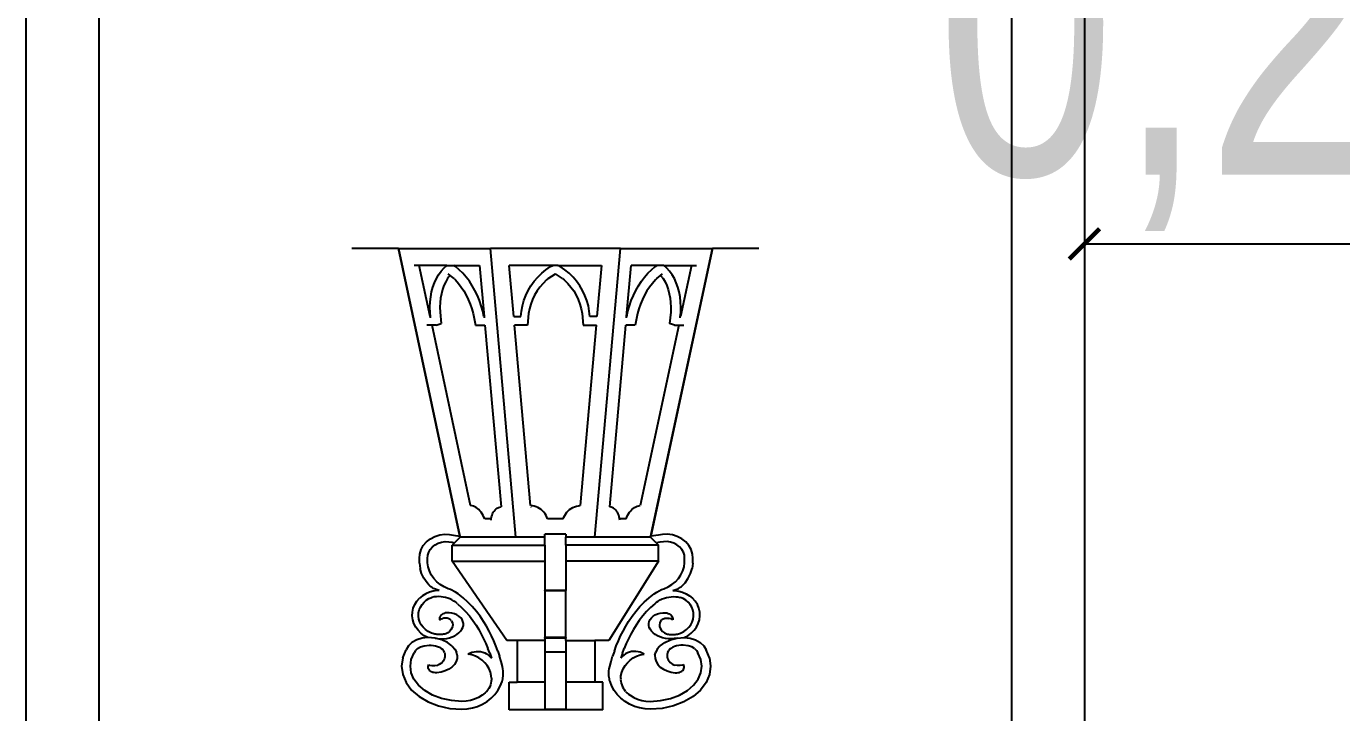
# Model space of a CAD drawing. Header units: inches. Extents: x -279 to 561, y -345 to 342.
# Drawn here: x -228.386 to -227.516, y 58.821 to 59.275 of the extents above; entities that cross this region are included whole.
import ezdxf

# ---------------------------------------------------------------- set-up
doc = ezdxf.new("R2010")
doc.units = ezdxf.units.IN
doc.header["$LTSCALE"] = 0.5
doc.header["$MEASUREMENT"] = 0
doc.layers.add('Edges', color=7, linetype='Continuous')
doc.layers.add('WAL', color=7, linetype='Continuous')
doc.styles.add('ROM', font='AGENCYR.TTF', dxfattribs={"width": 0.8})
doc.dimstyles.new('Copy(9) of ISO-25', dxfattribs={"dimtxt": 0.2, "dimasz": 0.02, "dimexe": 0.05, "dimexo": 0.05, "dimgap": 0.02, "dimtad": 1, "dimtxsty": 'ROM', "dimblk": 'ARCHTICK', "dimcen": 0.03, "dimse1": 1, "dimse2": 1, "dimclrd": 248, "dimclrt": 248, "dimadec": 0, "dimazin": 0, "dimtfac": 1, "dimtmove": 0, "dimatfit": 3, "dimldrblk": 'DOT', "dimfxl": 1, "dimarcsym": 0})

# ---------------------------------------------------------------- blocks, each defined once
blk = doc.blocks.new('xx')
at = {"layer": 'Edges'}
for p, q in [((37.97503, 12.48296), (37.98899, 12.48296)), ((38.01653, 12.48296), (37.98899, 12.48296)), ((37.98899, 12.48296), (38.00742, 12.39684)), ((38.00748, 12.39658), (37.98899, 12.48296)), ((38.02418, 12.39658), (38.01653, 12.48296)), ((38.01653, 12.48296), (38.05539, 12.48294)), ((38.02418, 12.39658), (38.01653, 12.48296)), ((38.04781, 12.39658), (38.05547, 12.48296)), ((38.04781, 12.39658), (38.05547, 12.48296)), ((38.05539, 12.48294), (38.05539, 12.48296)), ((38.05539, 12.48294), (38.05547, 12.48296)), ((38.083, 12.48296), (38.05547, 12.48296)), ((38.06452, 12.39658), (38.083, 12.48296)), ((38.083, 12.48296), (38.06459, 12.39691)), ((38.06459, 12.39691), (38.083, 12.48296)), ((38.083, 12.48296), (38.09697, 12.48296)), ((37.99524, 12.47792), (37.99372, 12.47792)), ((37.99524, 12.47792), (37.99852, 12.46261)), ((38.00352, 12.47792), (37.99524, 12.47792)), ((38.00037, 12.47399), (38.00104, 12.47514)), ((38.00104, 12.47514), (38.00179, 12.47619)), ((38.00179, 12.47619), (38.00262, 12.47712)), ((38.00262, 12.47712), (38.00352, 12.47792)), ((38.00352, 12.47792), (38.00557, 12.47792)), ((38.00402, 12.47438), (38.00374, 12.474)), ((38.0045, 12.47493), (38.0039, 12.47544)), ((38.00402, 12.47438), (38.0045, 12.47493)), ((38.00566, 12.47395), (38.0045, 12.47493)), ((38.0061, 12.47755), (38.00557, 12.47792)), ((38.00557, 12.47792), (38.01332, 12.47792)), ((38.00721, 12.47662), (38.0061, 12.47755)), ((38.00828, 12.47558), (38.00721, 12.47662)), ((38.00929, 12.47443), (38.00828, 12.47558)), ((38.01024, 12.47318), (38.00929, 12.47443)), ((38.01468, 12.46261), (38.01332, 12.47792)), ((38.02218, 12.47792), (38.02214, 12.47792)), ((38.02218, 12.47792), (38.02354, 12.46261)), ((38.03522, 12.47792), (38.02218, 12.47792)), ((38.02963, 12.47318), (38.03071, 12.47443)), ((38.03071, 12.47443), (38.03189, 12.47558)), ((38.03189, 12.47558), (38.03318, 12.47662)), ((38.03318, 12.47662), (38.03455, 12.47755)), ((38.03382, 12.47395), (38.036, 12.47544)), ((38.03455, 12.47755), (38.03522, 12.47792)), ((38.03522, 12.47792), (38.03678, 12.47792)), ((38.03817, 12.47395), (38.036, 12.47544)), ((38.03745, 12.47755), (38.03678, 12.47792)), ((38.03678, 12.47792), (38.04982, 12.47792)), ((38.03882, 12.47662), (38.03745, 12.47755)), ((38.0401, 12.47558), (38.03882, 12.47662)), ((38.04129, 12.47443), (38.0401, 12.47558)), ((38.04237, 12.47318), (38.04129, 12.47443)), ((38.04846, 12.46261), (38.04982, 12.47792)), ((38.04982, 12.47792), (38.04986, 12.47792)), ((38.05868, 12.47792), (38.05732, 12.46261)), ((38.06643, 12.47792), (38.05868, 12.47792)), ((38.06176, 12.47318), (38.06271, 12.47443)), ((38.06271, 12.47443), (38.06372, 12.47558)), ((38.06372, 12.47558), (38.06479, 12.47662)), ((38.06479, 12.47662), (38.0659, 12.47755)), ((38.0659, 12.47755), (38.06643, 12.47792)), ((38.06634, 12.47395), (38.0675, 12.47493)), ((38.06848, 12.47792), (38.06643, 12.47792)), ((38.0675, 12.47493), (38.0681, 12.47544)), ((38.06798, 12.47438), (38.0675, 12.47493)), ((38.06798, 12.47438), (38.06826, 12.474)), ((38.06938, 12.47712), (38.06848, 12.47792)), ((38.06848, 12.47792), (38.07675, 12.47792)), ((38.07021, 12.47619), (38.06938, 12.47712)), ((38.07096, 12.47514), (38.07021, 12.47619)), ((38.07162, 12.47399), (38.07096, 12.47514)), ((38.07347, 12.46261), (38.07675, 12.47792)), ((38.07675, 12.47792), (38.07828, 12.47792)), ((37.99895, 12.47), (37.99932, 12.47141)), ((37.99932, 12.47141), (37.9998, 12.47275)), ((37.9998, 12.47275), (38.00037, 12.47399)), ((38.00222, 12.4707), (38.00189, 12.46945)), ((38.00265, 12.47188), (38.00222, 12.4707)), ((38.00315, 12.47298), (38.00265, 12.47188)), ((38.00374, 12.474), (38.00315, 12.47298)), ((38.00566, 12.47395), (38.00605, 12.47357)), ((38.00605, 12.47357), (38.00695, 12.47255)), ((38.00695, 12.47255), (38.00779, 12.47145)), ((38.00779, 12.47145), (38.00857, 12.47027)), ((38.00857, 12.47027), (38.00928, 12.46901)), ((38.01112, 12.47184), (38.01024, 12.47318)), ((38.01192, 12.47043), (38.01112, 12.47184)), ((38.01265, 12.46895), (38.01192, 12.47043)), ((38.02713, 12.46895), (38.02783, 12.47043)), ((38.02783, 12.47043), (38.02867, 12.47184)), ((38.02867, 12.47184), (38.02963, 12.47318)), ((38.0305, 12.47027), (38.02976, 12.46901)), ((38.03135, 12.47145), (38.0305, 12.47027)), ((38.03231, 12.47255), (38.03135, 12.47145)), ((38.03335, 12.47357), (38.03231, 12.47255)), ((38.03382, 12.47395), (38.03335, 12.47357)), ((38.03817, 12.47395), (38.03864, 12.47357)), ((38.03864, 12.47357), (38.03969, 12.47255)), ((38.03969, 12.47255), (38.04064, 12.47145)), ((38.04064, 12.47145), (38.04149, 12.47027)), ((38.04149, 12.47027), (38.04224, 12.46901)), ((38.04333, 12.47184), (38.04237, 12.47318)), ((38.04416, 12.47043), (38.04333, 12.47184)), ((38.04487, 12.46895), (38.04416, 12.47043)), ((38.05935, 12.46895), (38.06007, 12.47043)), ((38.06007, 12.47043), (38.06088, 12.47184)), ((38.06088, 12.47184), (38.06176, 12.47318)), ((38.06343, 12.47027), (38.06272, 12.46901)), ((38.06421, 12.47145), (38.06343, 12.47027)), ((38.06505, 12.47255), (38.06421, 12.47145)), ((38.06595, 12.47357), (38.06505, 12.47255)), ((38.06634, 12.47395), (38.06595, 12.47357)), ((38.06826, 12.474), (38.06884, 12.47298)), ((38.06884, 12.47298), (38.06935, 12.47188)), ((38.06935, 12.47188), (38.06977, 12.4707)), ((38.06977, 12.4707), (38.07011, 12.46945)), ((38.07219, 12.47275), (38.07162, 12.47399)), ((38.07267, 12.47141), (38.07219, 12.47275)), ((38.07305, 12.47), (38.07267, 12.47141)), ((37.99843, 12.46541), (37.9985, 12.46699)), ((37.9985, 12.46699), (37.99867, 12.46852)), ((37.99867, 12.46852), (37.99895, 12.47)), ((38.00149, 12.46678), (38.00143, 12.46538)), ((38.00164, 12.46814), (38.00149, 12.46678)), ((38.00189, 12.46945), (38.00164, 12.46814)), ((38.00928, 12.46901), (38.00992, 12.46771)), ((38.00992, 12.46771), (38.01048, 12.46635)), ((38.01048, 12.46635), (38.01096, 12.46495)), ((38.01328, 12.46742), (38.01265, 12.46895)), ((38.01383, 12.46584), (38.01328, 12.46742)), ((38.02612, 12.46584), (38.02655, 12.46742)), ((38.02655, 12.46742), (38.02713, 12.46895)), ((38.02863, 12.46635), (38.02825, 12.46495)), ((38.02914, 12.46771), (38.02863, 12.46635)), ((38.02976, 12.46901), (38.02914, 12.46771)), ((38.04224, 12.46901), (38.04286, 12.46771)), ((38.04286, 12.46771), (38.04337, 12.46635)), ((38.04337, 12.46635), (38.04375, 12.46495)), ((38.04544, 12.46742), (38.04487, 12.46895)), ((38.04587, 12.46584), (38.04544, 12.46742)), ((38.05817, 12.46584), (38.05871, 12.46742)), ((38.05871, 12.46742), (38.05935, 12.46895)), ((38.06151, 12.46635), (38.06103, 12.46495)), ((38.06208, 12.46771), (38.06151, 12.46635)), ((38.06272, 12.46901), (38.06208, 12.46771)), ((38.07011, 12.46945), (38.07035, 12.46814)), ((38.07035, 12.46814), (38.0705, 12.46678)), ((38.0705, 12.46678), (38.07056, 12.46538)), ((38.07333, 12.46852), (38.07305, 12.47)), ((38.0735, 12.46699), (38.07333, 12.46852)), ((38.07356, 12.46541), (38.0735, 12.46699)), ((37.99847, 12.4638), (37.99843, 12.46541)), ((37.99858, 12.46261), (37.99847, 12.4638)), ((37.99852, 12.46261), (37.99858, 12.46261)), ((37.99862, 12.46218), (37.99858, 12.46261)), ((38.00143, 12.46538), (38.00147, 12.46396)), ((38.00147, 12.46396), (38.00178, 12.46048)), ((38.01096, 12.46495), (38.01136, 12.46353)), ((38.01136, 12.46353), (38.0121, 12.46005)), ((38.01427, 12.46424), (38.01383, 12.46584)), ((38.01462, 12.46261), (38.01427, 12.46424)), ((38.01468, 12.46261), (38.01462, 12.46261)), ((38.01472, 12.46218), (38.01468, 12.46261)), ((38.02354, 12.46261), (38.02569, 12.46261)), ((38.02569, 12.46261), (38.02583, 12.46424)), ((38.02583, 12.46424), (38.02612, 12.46584)), ((38.02799, 12.46353), (38.02769, 12.46005)), ((38.02825, 12.46495), (38.02799, 12.46353)), ((38.04375, 12.46495), (38.044, 12.46353)), ((38.044, 12.46353), (38.04431, 12.46005)), ((38.04616, 12.46424), (38.04587, 12.46584)), ((38.0463, 12.46261), (38.04616, 12.46424)), ((38.04846, 12.46261), (38.0463, 12.46261)), ((38.05732, 12.46261), (38.05728, 12.46218)), ((38.05732, 12.46261), (38.05737, 12.46261)), ((38.05737, 12.46261), (38.05772, 12.46424)), ((38.05772, 12.46424), (38.05817, 12.46584)), ((38.06064, 12.46353), (38.05989, 12.46005)), ((38.06103, 12.46495), (38.06064, 12.46353)), ((38.07053, 12.46396), (38.07022, 12.46048)), ((38.07056, 12.46538), (38.07053, 12.46396)), ((38.07338, 12.46218), (38.07342, 12.46261)), ((38.07342, 12.46261), (38.07352, 12.4638)), ((38.07347, 12.46261), (38.07342, 12.46261)), ((38.07352, 12.4638), (38.07356, 12.46541)), ((37.99907, 12.46005), (37.99755, 12.46005)), ((37.99907, 12.46005), (38.01062, 12.40608)), ((38.00035, 12.46005), (37.99907, 12.46005)), ((38.00035, 12.46005), (38.00178, 12.46048)), ((38.0121, 12.46005), (38.01491, 12.46005)), ((38.01973, 12.40569), (38.01491, 12.46005)), ((38.02376, 12.46005), (38.02372, 12.46005)), ((38.02376, 12.46005), (38.02855, 12.40608)), ((38.02769, 12.46005), (38.02376, 12.46005)), ((38.04345, 12.40608), (38.04823, 12.46005)), ((38.04431, 12.46005), (38.04823, 12.46005)), ((38.04823, 12.46005), (38.04827, 12.46005)), ((38.05709, 12.46005), (38.05227, 12.40569)), ((38.05989, 12.46005), (38.05709, 12.46005)), ((38.06138, 12.40608), (38.07293, 12.46005)), ((38.07165, 12.46005), (38.07022, 12.46048)), ((38.07165, 12.46005), (38.07293, 12.46005)), ((38.07293, 12.46005), (38.07445, 12.46005)), ((38.01104, 12.406), (38.01062, 12.40608)), ((38.01146, 12.40588), (38.01104, 12.406)), ((38.01187, 12.40569), (38.01146, 12.40588)), ((38.01228, 12.40546), (38.01187, 12.40569)), ((38.01268, 12.40517), (38.01228, 12.40546)), ((38.01306, 12.40483), (38.01268, 12.40517)), ((38.01342, 12.40446), (38.01306, 12.40483)), ((38.01377, 12.40404), (38.01342, 12.40446)), ((38.01408, 12.40358), (38.01377, 12.40404)), ((38.01436, 12.4031), (38.01408, 12.40358)), ((38.01703, 12.40315), (38.0172, 12.4036)), ((38.0172, 12.4036), (38.01742, 12.40402)), ((38.01742, 12.40402), (38.01766, 12.4044)), ((38.01766, 12.4044), (38.01795, 12.40474)), ((38.01795, 12.40474), (38.01826, 12.40502)), ((38.01826, 12.40502), (38.01859, 12.40526)), ((38.01859, 12.40526), (38.01895, 12.40544)), ((38.01895, 12.40544), (38.01933, 12.40557)), ((38.01933, 12.40557), (38.01973, 12.40569)), ((38.01973, 12.40565), (38.01973, 12.40569)), ((38.02912, 12.406), (38.02855, 12.40608)), ((38.02969, 12.40588), (38.02912, 12.406)), ((38.03024, 12.40569), (38.02969, 12.40588)), ((38.03076, 12.40546), (38.03024, 12.40569)), ((38.03126, 12.40517), (38.03076, 12.40546)), ((38.03173, 12.40483), (38.03126, 12.40517)), ((38.03216, 12.40446), (38.03173, 12.40483)), ((38.03256, 12.40404), (38.03216, 12.40446)), ((38.0329, 12.40358), (38.03256, 12.40404)), ((38.0332, 12.4031), (38.0329, 12.40358)), ((38.03879, 12.4031), (38.03909, 12.40358)), ((38.03909, 12.40358), (38.03944, 12.40404)), ((38.03944, 12.40404), (38.03983, 12.40446)), ((38.03983, 12.40446), (38.04026, 12.40483)), ((38.04026, 12.40483), (38.04073, 12.40517)), ((38.04073, 12.40517), (38.04123, 12.40546)), ((38.04123, 12.40546), (38.04176, 12.40569)), ((38.04176, 12.40569), (38.04231, 12.40588)), ((38.04231, 12.40588), (38.04287, 12.406)), ((38.04287, 12.406), (38.04345, 12.40608)), ((38.04331, 12.40562), (38.04327, 12.40554)), ((38.05266, 12.40557), (38.05227, 12.40569)), ((38.05227, 12.40569), (38.05227, 12.40565)), ((38.05304, 12.40544), (38.05266, 12.40557)), ((38.0534, 12.40526), (38.05304, 12.40544)), ((38.05374, 12.40502), (38.0534, 12.40526)), ((38.05405, 12.40474), (38.05374, 12.40502)), ((38.05433, 12.4044), (38.05405, 12.40474)), ((38.05458, 12.40402), (38.05433, 12.4044)), ((38.05479, 12.4036), (38.05458, 12.40402)), ((38.05497, 12.40315), (38.05479, 12.4036)), ((38.05763, 12.4031), (38.05792, 12.40358)), ((38.05792, 12.40358), (38.05823, 12.40404)), ((38.05823, 12.40404), (38.05857, 12.40446)), ((38.05857, 12.40446), (38.05893, 12.40483)), ((38.05893, 12.40483), (38.05932, 12.40517)), ((38.05932, 12.40517), (38.05971, 12.40546)), ((38.05971, 12.40546), (38.06012, 12.40569)), ((38.06012, 12.40569), (38.06054, 12.40588)), ((38.06054, 12.40588), (38.06096, 12.406)), ((38.06096, 12.406), (38.06138, 12.40608)), ((38.01462, 12.40258), (38.01436, 12.4031)), ((38.01483, 12.40205), (38.01462, 12.40258)), ((38.01483, 12.40205), (38.01678, 12.40205)), ((38.01674, 12.40162), (38.01678, 12.40205)), ((38.01678, 12.40205), (38.01679, 12.40215)), ((38.01679, 12.40215), (38.01689, 12.40266)), ((38.01689, 12.40266), (38.01703, 12.40315)), ((38.03345, 12.40258), (38.0332, 12.4031)), ((38.03364, 12.40205), (38.03345, 12.40258)), ((38.03364, 12.40205), (38.03835, 12.40205)), ((38.03835, 12.40205), (38.03855, 12.40258)), ((38.03855, 12.40258), (38.03879, 12.4031)), ((38.05511, 12.40266), (38.05497, 12.40315)), ((38.05521, 12.40215), (38.05511, 12.40266)), ((38.05522, 12.40205), (38.05521, 12.40215)), ((38.05522, 12.40205), (38.05716, 12.40205)), ((38.05526, 12.40162), (38.05522, 12.40205)), ((38.05716, 12.40205), (38.05738, 12.40258)), ((38.05738, 12.40258), (38.05763, 12.4031)), ((37.99697, 12.3952), (37.99814, 12.39612)), ((37.99814, 12.39612), (37.99948, 12.39681)), ((37.99948, 12.39681), (38.00095, 12.39726)), ((38.00095, 12.39726), (38.00248, 12.39745)), ((38.00248, 12.39745), (38.00391, 12.39737)), ((38.00391, 12.39737), (38.00508, 12.3972)), ((38.00508, 12.3972), (38.00742, 12.39684)), ((38.00578, 12.39487), (38.00748, 12.39658)), ((38.00748, 12.39658), (38.00742, 12.39684)), ((38.00748, 12.39658), (38.02418, 12.39658)), ((38.02418, 12.39658), (38.03289, 12.39658)), ((38.03289, 12.39745), (38.03911, 12.39745)), ((38.03289, 12.39745), (38.03289, 12.39658)), ((38.03289, 12.3942), (38.03289, 12.39658)), ((38.03911, 12.39658), (38.03911, 12.39745)), ((38.03911, 12.39658), (38.04781, 12.39658)), ((38.03911, 12.3942), (38.03911, 12.39658)), ((38.04781, 12.39658), (38.06452, 12.39658)), ((38.06452, 12.39658), (38.06459, 12.39691)), ((38.06452, 12.39658), (38.06616, 12.39492)), ((38.06649, 12.3972), (38.06459, 12.39691)), ((38.06766, 12.39737), (38.06649, 12.3972)), ((38.06909, 12.39745), (38.06766, 12.39737)), ((38.07063, 12.39726), (38.06909, 12.39745)), ((38.07209, 12.39681), (38.07063, 12.39726)), ((38.07343, 12.39612), (38.07209, 12.39681)), ((38.0746, 12.3952), (38.07343, 12.39612)), ((37.99486, 12.39028), (37.99495, 12.3915)), ((37.99495, 12.3915), (37.99535, 12.39285)), ((37.99535, 12.39285), (37.99603, 12.39409)), ((37.99603, 12.39409), (37.99697, 12.3952)), ((37.99738, 12.39115), (37.99766, 12.39207)), ((37.99766, 12.39207), (37.99813, 12.39293)), ((37.99813, 12.39293), (37.99878, 12.39369)), ((37.99878, 12.39369), (37.99958, 12.39432)), ((37.99958, 12.39432), (38.0005, 12.3948)), ((38.0005, 12.3948), (38.00151, 12.39511)), ((38.00151, 12.39511), (38.00257, 12.39524)), ((38.00257, 12.39524), (38.00364, 12.39518)), ((38.00364, 12.39518), (38.0047, 12.39503)), ((38.0047, 12.39503), (38.00578, 12.39487)), ((38.00578, 12.39487), (38.00512, 12.3942)), ((38.00512, 12.38944), (38.00512, 12.3942)), ((38.00512, 12.3942), (38.03289, 12.3942)), ((38.03289, 12.3942), (38.03289, 12.38944)), ((38.06688, 12.3942), (38.03911, 12.3942)), ((38.03911, 12.3942), (38.03911, 12.38944)), ((38.06688, 12.39503), (38.06616, 12.39492)), ((38.06616, 12.39492), (38.06688, 12.3942)), ((38.06793, 12.39518), (38.06688, 12.39503)), ((38.06688, 12.38944), (38.06688, 12.3942)), ((38.069, 12.39524), (38.06793, 12.39518)), ((38.07006, 12.39511), (38.069, 12.39524)), ((38.07107, 12.3948), (38.07006, 12.39511)), ((38.07199, 12.39432), (38.07107, 12.3948)), ((38.07279, 12.39369), (38.07199, 12.39432)), ((38.07344, 12.39293), (38.07279, 12.39369)), ((38.07391, 12.39207), (38.07344, 12.39293)), ((38.07419, 12.39115), (38.07391, 12.39207)), ((38.07554, 12.39409), (38.0746, 12.3952)), ((38.07622, 12.39285), (38.07554, 12.39409)), ((38.07662, 12.3915), (38.07622, 12.39285)), ((38.07671, 12.39028), (38.07662, 12.3915)), ((37.99484, 12.3888), (37.99486, 12.39028)), ((37.99484, 12.3888), (37.99507, 12.38724)), ((37.9973, 12.38893), (37.99731, 12.39019)), ((37.99748, 12.38767), (37.9973, 12.38893)), ((37.99731, 12.39019), (37.99738, 12.39115)), ((37.99785, 12.38645), (37.99748, 12.38767)), ((38.00512, 12.38944), (38.01995, 12.36562)), ((38.00512, 12.38944), (38.03289, 12.38944)), ((38.03289, 12.38944), (38.03289, 12.38066)), ((38.06688, 12.38944), (38.03911, 12.38944)), ((38.03911, 12.38944), (38.03911, 12.38066)), ((38.05051, 12.36562), (38.06688, 12.38944)), ((38.07372, 12.38645), (38.07409, 12.38767)), ((38.07409, 12.38767), (38.07427, 12.38893)), ((38.07426, 12.39019), (38.07419, 12.39115)), ((38.07427, 12.38893), (38.07426, 12.39019)), ((38.07673, 12.3888), (38.07651, 12.38724)), ((38.07673, 12.3888), (38.07671, 12.39028)), ((37.99553, 12.38572), (37.99507, 12.38724)), ((37.99623, 12.38427), (37.99553, 12.38572)), ((37.99715, 12.38293), (37.99623, 12.38427)), ((37.99842, 12.38529), (37.99785, 12.38645)), ((37.99915, 12.38421), (37.99842, 12.38529)), ((38.00005, 12.38323), (37.99915, 12.38421)), ((38.07152, 12.38323), (38.07242, 12.38421)), ((38.07242, 12.38421), (38.07316, 12.38529)), ((38.07316, 12.38529), (38.07372, 12.38645)), ((38.07443, 12.38293), (38.07534, 12.38427)), ((38.07534, 12.38427), (38.07604, 12.38572)), ((38.07604, 12.38572), (38.07651, 12.38724)), ((37.9979, 12.38007), (37.99682, 12.3796)), ((37.99771, 12.38232), (37.99715, 12.38293)), ((37.99791, 12.38211), (37.99771, 12.38232)), ((37.99904, 12.38041), (37.9979, 12.38007)), ((37.99812, 12.38192), (37.99791, 12.38211)), ((37.99835, 12.38173), (37.99812, 12.38192)), ((37.99859, 12.38156), (37.99835, 12.38173)), ((37.99884, 12.3814), (37.99859, 12.38156)), ((37.9991, 12.38125), (37.99884, 12.3814)), ((38.00021, 12.38062), (37.99904, 12.38041)), ((37.99936, 12.38112), (37.9991, 12.38125)), ((37.99964, 12.381), (37.99936, 12.38112)), ((37.99992, 12.38089), (37.99964, 12.381)), ((38.00021, 12.3808), (37.99992, 12.38089)), ((38.00109, 12.38238), (38.00005, 12.38323)), ((38.00051, 12.38072), (38.00021, 12.3808)), ((38.00081, 12.38066), (38.00021, 12.38062)), ((38.00081, 12.38066), (38.00051, 12.38072)), ((38.00226, 12.38166), (38.00109, 12.38238)), ((38.00352, 12.38109), (38.00226, 12.38166)), ((38.00419, 12.38089), (38.00352, 12.38109)), ((38.00565, 12.38014), (38.00419, 12.38089)), ((38.00644, 12.37959), (38.00565, 12.38014)), ((38.03289, 12.38066), (38.03911, 12.38066)), ((38.03289, 12.38054), (38.03289, 12.38066)), ((38.03289, 12.38054), (38.03911, 12.38054)), ((38.03289, 12.3665), (38.03289, 12.38054)), ((38.03911, 12.38054), (38.03911, 12.38066)), ((38.03911, 12.38054), (38.03911, 12.3665)), ((38.06513, 12.37959), (38.06592, 12.38014)), ((38.06592, 12.38014), (38.06738, 12.38089)), ((38.06738, 12.38089), (38.06805, 12.38109)), ((38.06805, 12.38109), (38.06932, 12.38166)), ((38.06932, 12.38166), (38.07048, 12.38238)), ((38.07048, 12.38238), (38.07152, 12.38323)), ((38.07076, 12.38066), (38.07106, 12.38072)), ((38.07076, 12.38066), (38.07136, 12.38062)), ((38.07106, 12.38072), (38.07136, 12.3808)), ((38.07136, 12.3808), (38.07165, 12.38089)), ((38.07136, 12.38062), (38.07254, 12.38041)), ((38.07165, 12.38089), (38.07193, 12.381)), ((38.07193, 12.381), (38.07221, 12.38112)), ((38.07221, 12.38112), (38.07248, 12.38125)), ((38.07248, 12.38125), (38.07274, 12.3814)), ((38.07254, 12.38041), (38.07367, 12.38007)), ((38.07274, 12.3814), (38.07298, 12.38156)), ((38.07298, 12.38156), (38.07322, 12.38173)), ((38.07322, 12.38173), (38.07345, 12.38192)), ((38.07345, 12.38192), (38.07367, 12.38211)), ((38.07367, 12.38211), (38.07387, 12.38232)), ((38.07367, 12.38007), (38.07475, 12.3796)), ((38.07387, 12.38232), (38.07443, 12.38293)), ((37.99303, 12.3753), (37.99348, 12.37639)), ((37.99348, 12.37639), (37.99411, 12.3774)), ((37.99411, 12.3774), (37.99491, 12.37832)), ((37.99582, 12.37902), (37.99491, 12.37832)), ((37.99517, 12.37565), (37.99565, 12.37645)), ((37.99565, 12.37645), (37.99624, 12.37715)), ((37.99682, 12.3796), (37.99582, 12.37902)), ((37.99624, 12.37715), (37.99693, 12.37768)), ((37.99693, 12.37768), (37.99773, 12.37817)), ((37.99773, 12.37817), (37.9986, 12.37856)), ((37.99928, 12.37868), (37.9986, 12.37856)), ((37.99996, 12.37875), (37.99928, 12.37868)), ((38.00065, 12.37877), (37.99996, 12.37875)), ((38.00134, 12.37874), (38.00065, 12.37877)), ((38.00202, 12.37865), (38.00134, 12.37874)), ((38.0027, 12.37851), (38.00202, 12.37865)), ((38.00335, 12.37832), (38.0027, 12.37851)), ((38.00399, 12.37808), (38.00335, 12.37832)), ((38.0046, 12.37779), (38.00399, 12.37808)), ((38.00518, 12.37746), (38.0046, 12.37779)), ((38.00572, 12.37708), (38.00518, 12.37746)), ((38.00623, 12.37666), (38.00572, 12.37708)), ((38.00623, 12.37666), (38.00748, 12.37555)), ((38.00794, 12.3784), (38.00644, 12.37959)), ((38.00936, 12.37713), (38.00794, 12.3784)), ((38.01068, 12.37578), (38.00936, 12.37713)), ((38.01191, 12.37436), (38.01068, 12.37578)), ((38.05966, 12.37436), (38.06089, 12.37578)), ((38.06089, 12.37578), (38.06222, 12.37713)), ((38.06222, 12.37713), (38.06363, 12.3784)), ((38.06363, 12.3784), (38.06513, 12.37959)), ((38.06534, 12.37666), (38.06409, 12.37555)), ((38.06534, 12.37666), (38.06585, 12.37708)), ((38.06585, 12.37708), (38.06639, 12.37746)), ((38.06639, 12.37746), (38.06697, 12.37779)), ((38.06697, 12.37779), (38.06758, 12.37808)), ((38.06758, 12.37808), (38.06822, 12.37832)), ((38.06822, 12.37832), (38.06888, 12.37851)), ((38.06888, 12.37851), (38.06955, 12.37865)), ((38.06955, 12.37865), (38.07023, 12.37874)), ((38.07023, 12.37874), (38.07092, 12.37877)), ((38.07092, 12.37877), (38.07161, 12.37875)), ((38.07161, 12.37875), (38.07229, 12.37868)), ((38.07229, 12.37868), (38.07297, 12.37856)), ((38.07384, 12.37817), (38.07297, 12.37856)), ((38.07465, 12.37768), (38.07384, 12.37817)), ((38.07533, 12.37715), (38.07465, 12.37768)), ((38.07475, 12.3796), (38.07576, 12.37902)), ((38.07592, 12.37645), (38.07533, 12.37715)), ((38.07576, 12.37902), (38.07667, 12.37832)), ((38.07641, 12.37565), (38.07592, 12.37645)), ((38.07746, 12.3774), (38.07667, 12.37832)), ((38.07809, 12.37639), (38.07746, 12.3774)), ((38.07854, 12.3753), (38.07809, 12.37639)), ((37.99273, 12.373), (37.99278, 12.37416)), ((37.99287, 12.37184), (37.99273, 12.373)), ((37.99278, 12.37416), (37.99303, 12.3753)), ((37.99321, 12.37072), (37.99287, 12.37184)), ((37.9946, 12.37297), (37.99463, 12.37389)), ((37.99473, 12.37206), (37.9946, 12.37297)), ((37.99463, 12.37389), (37.99482, 12.37479)), ((37.99501, 12.37118), (37.99473, 12.37206)), ((37.99482, 12.37479), (37.99517, 12.37565)), ((38.00088, 12.37242), (38.00084, 12.37213)), ((38.00084, 12.37213), (38.00087, 12.37184)), ((38.00087, 12.37184), (38.00137, 12.37209)), ((38.00098, 12.37271), (38.00088, 12.37242)), ((38.00114, 12.37297), (38.00098, 12.37271)), ((38.00135, 12.37322), (38.00114, 12.37297)), ((38.00161, 12.37344), (38.00135, 12.37322)), ((38.00137, 12.37209), (38.00192, 12.37227)), ((38.00192, 12.37362), (38.00161, 12.37344)), ((38.00226, 12.37377), (38.00192, 12.37362)), ((38.00217, 12.37232), (38.00192, 12.37227)), ((38.00242, 12.37236), (38.00217, 12.37232)), ((38.00263, 12.37388), (38.00226, 12.37377)), ((38.00268, 12.37237), (38.00242, 12.37236)), ((38.00301, 12.37394), (38.00263, 12.37388)), ((38.00294, 12.37235), (38.00268, 12.37237)), ((38.00319, 12.37231), (38.00294, 12.37235)), ((38.00341, 12.37396), (38.00301, 12.37394)), ((38.00344, 12.37225), (38.00319, 12.37231)), ((38.0038, 12.37393), (38.00341, 12.37396)), ((38.00367, 12.37216), (38.00344, 12.37225)), ((38.00388, 12.37205), (38.00367, 12.37216)), ((38.0046, 12.37382), (38.0038, 12.37393)), ((38.00408, 12.37192), (38.00388, 12.37205)), ((38.00425, 12.37178), (38.00408, 12.37192)), ((38.00439, 12.37162), (38.00425, 12.37178)), ((38.00537, 12.37361), (38.0046, 12.37382)), ((38.00608, 12.3733), (38.00537, 12.37361)), ((38.0067, 12.37291), (38.00608, 12.3733)), ((38.00722, 12.37245), (38.0067, 12.37291)), ((38.00763, 12.37192), (38.00722, 12.37245)), ((38.00748, 12.37555), (38.0087, 12.37431)), ((38.00791, 12.37135), (38.00763, 12.37192)), ((38.0087, 12.37431), (38.00984, 12.37301)), ((38.00984, 12.37301), (38.01088, 12.37165)), ((38.01304, 12.37288), (38.01191, 12.37436)), ((38.01407, 12.37134), (38.01304, 12.37288)), ((38.0575, 12.37134), (38.05853, 12.37288)), ((38.05853, 12.37288), (38.05966, 12.37436)), ((38.06174, 12.37301), (38.06069, 12.37165)), ((38.06287, 12.37431), (38.06174, 12.37301)), ((38.06409, 12.37555), (38.06287, 12.37431)), ((38.06367, 12.37135), (38.06394, 12.37192)), ((38.06394, 12.37192), (38.06435, 12.37245)), ((38.06435, 12.37245), (38.06487, 12.37291)), ((38.06487, 12.37291), (38.0655, 12.3733)), ((38.0655, 12.3733), (38.0662, 12.37361)), ((38.0662, 12.37361), (38.06697, 12.37382)), ((38.06697, 12.37382), (38.06777, 12.37393)), ((38.06718, 12.37162), (38.06732, 12.37178)), ((38.06732, 12.37178), (38.0675, 12.37192)), ((38.0675, 12.37192), (38.06769, 12.37205)), ((38.06769, 12.37205), (38.0679, 12.37216)), ((38.06777, 12.37393), (38.06817, 12.37396)), ((38.0679, 12.37216), (38.06814, 12.37225)), ((38.06814, 12.37225), (38.06838, 12.37231)), ((38.06817, 12.37396), (38.06856, 12.37394)), ((38.06838, 12.37231), (38.06863, 12.37235)), ((38.06856, 12.37394), (38.06895, 12.37388)), ((38.06863, 12.37235), (38.06889, 12.37237)), ((38.06889, 12.37237), (38.06915, 12.37236)), ((38.06895, 12.37388), (38.06931, 12.37377)), ((38.06915, 12.37236), (38.06941, 12.37232)), ((38.06931, 12.37377), (38.06965, 12.37362)), ((38.06941, 12.37232), (38.06966, 12.37227)), ((38.06965, 12.37362), (38.06996, 12.37344)), ((38.0702, 12.37209), (38.06966, 12.37227)), ((38.06996, 12.37344), (38.07022, 12.37322)), ((38.0707, 12.37184), (38.0702, 12.37209)), ((38.07022, 12.37322), (38.07043, 12.37297)), ((38.07043, 12.37297), (38.07059, 12.37271)), ((38.07059, 12.37271), (38.07069, 12.37242)), ((38.07069, 12.37242), (38.07073, 12.37213)), ((38.07073, 12.37213), (38.0707, 12.37184)), ((38.07675, 12.37479), (38.07641, 12.37565)), ((38.07657, 12.37118), (38.07685, 12.37206)), ((38.07694, 12.37389), (38.07675, 12.37479)), ((38.07685, 12.37206), (38.07697, 12.37297)), ((38.07697, 12.37297), (38.07694, 12.37389)), ((38.07836, 12.37072), (38.0787, 12.37184)), ((38.07879, 12.37416), (38.07854, 12.3753)), ((38.0787, 12.37184), (38.07885, 12.373)), ((38.07885, 12.373), (38.07879, 12.37416)), ((37.99374, 12.36966), (37.99321, 12.37072)), ((37.99445, 12.36869), (37.99374, 12.36966)), ((37.99531, 12.36783), (37.99445, 12.36869)), ((37.99543, 12.37035), (37.99501, 12.37118)), ((37.99632, 12.36709), (37.99531, 12.36783)), ((37.996, 12.36959), (37.99543, 12.37035)), ((37.99669, 12.36891), (37.996, 12.36959)), ((37.99749, 12.36834), (37.99669, 12.36891)), ((37.99849, 12.36783), (37.99749, 12.36834)), ((37.99885, 12.36774), (37.99849, 12.36783)), ((38.00336, 12.36797), (38.00275, 12.36766)), ((38.00388, 12.36836), (38.00336, 12.36797)), ((38.00431, 12.36881), (38.00388, 12.36836)), ((38.00461, 12.36931), (38.00431, 12.36881)), ((38.00439, 12.37162), (38.00451, 12.37145)), ((38.00451, 12.37145), (38.00473, 12.37093)), ((38.00479, 12.36984), (38.00461, 12.36931)), ((38.00473, 12.37093), (38.00483, 12.37038)), ((38.00483, 12.37038), (38.00479, 12.36984)), ((38.00612, 12.36747), (38.00671, 12.36794)), ((38.00671, 12.36794), (38.00721, 12.36846)), ((38.00721, 12.36846), (38.00762, 12.36899)), ((38.00762, 12.36899), (38.0079, 12.36955)), ((38.0079, 12.36955), (38.00804, 12.37015)), ((38.00804, 12.37076), (38.00791, 12.37135)), ((38.00804, 12.37015), (38.00804, 12.37076)), ((38.01088, 12.37165), (38.01183, 12.37022)), ((38.01183, 12.37022), (38.01263, 12.36889)), ((38.01263, 12.36889), (38.01339, 12.36751)), ((38.01492, 12.36992), (38.01407, 12.37134)), ((38.01571, 12.36848), (38.01492, 12.36992)), ((38.01645, 12.36701), (38.01571, 12.36848)), ((38.05512, 12.36701), (38.05586, 12.36848)), ((38.05586, 12.36848), (38.05666, 12.36992)), ((38.05666, 12.36992), (38.0575, 12.37134)), ((38.05894, 12.36889), (38.05818, 12.36751)), ((38.05974, 12.37022), (38.05894, 12.36889)), ((38.06069, 12.37165), (38.05974, 12.37022)), ((38.06353, 12.37076), (38.06367, 12.37135)), ((38.06353, 12.37015), (38.06353, 12.37076)), ((38.06367, 12.36955), (38.06353, 12.37015)), ((38.06396, 12.36899), (38.06367, 12.36955)), ((38.06437, 12.36846), (38.06396, 12.36899)), ((38.06486, 12.36794), (38.06437, 12.36846)), ((38.06546, 12.36747), (38.06486, 12.36794)), ((38.06684, 12.37093), (38.06675, 12.37038)), ((38.06675, 12.37038), (38.06679, 12.36984)), ((38.06679, 12.36984), (38.06696, 12.36931)), ((38.06706, 12.37145), (38.06684, 12.37093)), ((38.06696, 12.36931), (38.06727, 12.36881)), ((38.06718, 12.37162), (38.06706, 12.37145)), ((38.06727, 12.36881), (38.06769, 12.36836)), ((38.06769, 12.36836), (38.06821, 12.36797)), ((38.06821, 12.36797), (38.06883, 12.36766)), ((38.07272, 12.36774), (38.07308, 12.36783)), ((38.07308, 12.36783), (38.07409, 12.36834)), ((38.07409, 12.36834), (38.07488, 12.36891)), ((38.07488, 12.36891), (38.07557, 12.36959)), ((38.07525, 12.36709), (38.07626, 12.36783)), ((38.07557, 12.36959), (38.07614, 12.37035)), ((38.07614, 12.37035), (38.07657, 12.37118)), ((38.07626, 12.36783), (38.07712, 12.36869)), ((38.07712, 12.36869), (38.07783, 12.36966)), ((38.07783, 12.36966), (38.07836, 12.37072)), ((37.99156, 12.36406), (37.99088, 12.36289)), ((37.99264, 12.36507), (37.99156, 12.36406)), ((37.99404, 12.36584), (37.99264, 12.36507)), ((37.99568, 12.36633), (37.99404, 12.36584)), ((37.99518, 12.36374), (37.99627, 12.36406)), ((37.99744, 12.3665), (37.99568, 12.36633)), ((37.99627, 12.36406), (37.99775, 12.36421)), ((37.99744, 12.3665), (37.99632, 12.36709)), ((37.99957, 12.36634), (37.99744, 12.3665)), ((37.99775, 12.36421), (37.9984, 12.36423)), ((37.9984, 12.36423), (37.99904, 12.36419)), ((37.99916, 12.36764), (37.99885, 12.36774)), ((37.99904, 12.36419), (37.99968, 12.36407)), ((37.99947, 12.36756), (37.99916, 12.36764)), ((37.99979, 12.3675), (37.99947, 12.36756)), ((38.00155, 12.36586), (37.99957, 12.36634)), ((37.99957, 12.36634), (38.00043, 12.3662)), ((37.99968, 12.36407), (38.00029, 12.36388)), ((38.00012, 12.36745), (37.99979, 12.3675)), ((38.00045, 12.36741), (38.00012, 12.36745)), ((38.00029, 12.36388), (38.00087, 12.36362)), ((38.00043, 12.3662), (38.0013, 12.36614)), ((38.00079, 12.3674), (38.00045, 12.36741)), ((38.00112, 12.3674), (38.00079, 12.3674)), ((38.00146, 12.36742), (38.00112, 12.3674)), ((38.0013, 12.36614), (38.00219, 12.36616)), ((38.00179, 12.36745), (38.00146, 12.36742)), ((38.00326, 12.36509), (38.00155, 12.36586)), ((38.00211, 12.36751), (38.00179, 12.36745)), ((38.00243, 12.36758), (38.00211, 12.36751)), ((38.00219, 12.36616), (38.00306, 12.36627)), ((38.00275, 12.36766), (38.00243, 12.36758)), ((38.00306, 12.36627), (38.0039, 12.36645)), ((38.00457, 12.36408), (38.00326, 12.36509)), ((38.0039, 12.36645), (38.0047, 12.36672)), ((38.00457, 12.36408), (38.00459, 12.36406)), ((38.00459, 12.36406), (38.0048, 12.36389)), ((38.0047, 12.36672), (38.00544, 12.36706)), ((38.0048, 12.36389), (38.00549, 12.36308)), ((38.00544, 12.36706), (38.00612, 12.36747)), ((38.01339, 12.36751), (38.0141, 12.36612)), ((38.0141, 12.36612), (38.01475, 12.36471)), ((38.01475, 12.36471), (38.01536, 12.36328)), ((38.01713, 12.36552), (38.01645, 12.36701)), ((38.01776, 12.36402), (38.01713, 12.36552)), ((38.01834, 12.36249), (38.01776, 12.36402)), ((38.01995, 12.36562), (38.02416, 12.36562)), ((38.02416, 12.36562), (38.02416, 12.35321)), ((38.03289, 12.36562), (38.02416, 12.36562)), ((38.03289, 12.3665), (38.03911, 12.3665)), ((38.03289, 12.3665), (38.03289, 12.36634)), ((38.03289, 12.36634), (38.03911, 12.36634)), ((38.03289, 12.36562), (38.03289, 12.36634)), ((38.03289, 12.36562), (38.03289, 12.36212)), ((38.03911, 12.36634), (38.03911, 12.3665)), ((38.03911, 12.36634), (38.03911, 12.36562)), ((38.03911, 12.36562), (38.04741, 12.36562)), ((38.03911, 12.36562), (38.03911, 12.36212)), ((38.04741, 12.36562), (38.04741, 12.35321)), ((38.04741, 12.36562), (38.05051, 12.36562)), ((38.05324, 12.36249), (38.05381, 12.36402)), ((38.05381, 12.36402), (38.05444, 12.36552)), ((38.05444, 12.36552), (38.05512, 12.36701)), ((38.05682, 12.36471), (38.05622, 12.36328)), ((38.05748, 12.36612), (38.05682, 12.36471)), ((38.05818, 12.36751), (38.05748, 12.36612)), ((38.06613, 12.36706), (38.06546, 12.36747)), ((38.06677, 12.36389), (38.06608, 12.36308)), ((38.06687, 12.36672), (38.06613, 12.36706)), ((38.06699, 12.36406), (38.06677, 12.36389)), ((38.06767, 12.36645), (38.06687, 12.36672)), ((38.067, 12.36408), (38.06699, 12.36406)), ((38.067, 12.36408), (38.06831, 12.36509)), ((38.06851, 12.36627), (38.06767, 12.36645)), ((38.06831, 12.36509), (38.07002, 12.36586)), ((38.06939, 12.36616), (38.06851, 12.36627)), ((38.06883, 12.36766), (38.06914, 12.36758)), ((38.06914, 12.36758), (38.06946, 12.36751)), ((38.07027, 12.36614), (38.06939, 12.36616)), ((38.06946, 12.36751), (38.06979, 12.36745)), ((38.06979, 12.36745), (38.07012, 12.36742)), ((38.07002, 12.36586), (38.07201, 12.36634)), ((38.07012, 12.36742), (38.07045, 12.3674)), ((38.07115, 12.3662), (38.07027, 12.36614)), ((38.07045, 12.3674), (38.07079, 12.3674)), ((38.07128, 12.36388), (38.0707, 12.36362)), ((38.07079, 12.3674), (38.07112, 12.36741)), ((38.07112, 12.36741), (38.07145, 12.36745)), ((38.07201, 12.36634), (38.07115, 12.3662)), ((38.07189, 12.36407), (38.07128, 12.36388)), ((38.07145, 12.36745), (38.07178, 12.3675)), ((38.07178, 12.3675), (38.0721, 12.36756)), ((38.07253, 12.36419), (38.07189, 12.36407)), ((38.07201, 12.36634), (38.07414, 12.3665)), ((38.0721, 12.36756), (38.07242, 12.36764)), ((38.07242, 12.36764), (38.07272, 12.36774)), ((38.07317, 12.36423), (38.07253, 12.36419)), ((38.07382, 12.36421), (38.07317, 12.36423)), ((38.0753, 12.36406), (38.07382, 12.36421)), ((38.07414, 12.3665), (38.07525, 12.36709)), ((38.07414, 12.3665), (38.0759, 12.36633)), ((38.07639, 12.36374), (38.0753, 12.36406)), ((38.0759, 12.36633), (38.07753, 12.36584)), ((38.07753, 12.36584), (38.07894, 12.36507)), ((38.07894, 12.36507), (38.08001, 12.36406)), ((38.08001, 12.36406), (38.08069, 12.36289)), ((37.98986, 12.36047), (37.98951, 12.35796)), ((37.98986, 12.36047), (37.99088, 12.36289)), ((37.99243, 12.35991), (37.99329, 12.36194)), ((37.99373, 12.3627), (37.99329, 12.36194)), ((37.99431, 12.36326), (37.99373, 12.3627)), ((37.99431, 12.36326), (37.99518, 12.36374)), ((38.00087, 12.36362), (38.00141, 12.3633)), ((38.00141, 12.3633), (38.00191, 12.36292)), ((38.00191, 12.36292), (38.00217, 12.36252)), ((38.00236, 12.36209), (38.00217, 12.36252)), ((38.00238, 12.36025), (38.0022, 12.35982)), ((38.00236, 12.36209), (38.00248, 12.36163)), ((38.00249, 12.36071), (38.00238, 12.36025)), ((38.00248, 12.36163), (38.00253, 12.36117)), ((38.00253, 12.36117), (38.00249, 12.36071)), ((38.00549, 12.36308), (38.00596, 12.36219)), ((38.00614, 12.36029), (38.00586, 12.35936)), ((38.00618, 12.36125), (38.00596, 12.36219)), ((38.00618, 12.36125), (38.00614, 12.36029)), ((38.00943, 12.3616), (38.01, 12.3619)), ((38.01057, 12.36135), (38.00943, 12.3616)), ((38.01, 12.3619), (38.0106, 12.36214)), ((38.01166, 12.36096), (38.01057, 12.36135)), ((38.0106, 12.36214), (38.01123, 12.3623)), ((38.01123, 12.3623), (38.01188, 12.36238)), ((38.01268, 12.36043), (38.01166, 12.36096)), ((38.01188, 12.36238), (38.01254, 12.36238)), ((38.01254, 12.36238), (38.01319, 12.36231)), ((38.01361, 12.35978), (38.01268, 12.36043)), ((38.01319, 12.36231), (38.01382, 12.36216)), ((38.01382, 12.36216), (38.01443, 12.36193)), ((38.01443, 12.36193), (38.015, 12.36163)), ((38.015, 12.36163), (38.01552, 12.36127)), ((38.0159, 12.36183), (38.01536, 12.36328)), ((38.01552, 12.36127), (38.01599, 12.36084)), ((38.0159, 12.36183), (38.0164, 12.36036)), ((38.01599, 12.36084), (38.0164, 12.36036)), ((38.01834, 12.36249), (38.01886, 12.36095)), ((38.01932, 12.3594), (38.01886, 12.36095)), ((38.03289, 12.36212), (38.03911, 12.36212)), ((38.03289, 12.36212), (38.03289, 12.35321)), ((38.03911, 12.36212), (38.03911, 12.35321)), ((38.05226, 12.3594), (38.05272, 12.36095)), ((38.05324, 12.36249), (38.05272, 12.36095)), ((38.05567, 12.36183), (38.05517, 12.36036)), ((38.05558, 12.36084), (38.05517, 12.36036)), ((38.05605, 12.36127), (38.05558, 12.36084)), ((38.05567, 12.36183), (38.05622, 12.36328)), ((38.05657, 12.36163), (38.05605, 12.36127)), ((38.05714, 12.36193), (38.05657, 12.36163)), ((38.05775, 12.36216), (38.05714, 12.36193)), ((38.05838, 12.36231), (38.05775, 12.36216)), ((38.05796, 12.35978), (38.05889, 12.36043)), ((38.05903, 12.36238), (38.05838, 12.36231)), ((38.05889, 12.36043), (38.05991, 12.36096)), ((38.05969, 12.36238), (38.05903, 12.36238)), ((38.06034, 12.3623), (38.05969, 12.36238)), ((38.05991, 12.36096), (38.061, 12.36135)), ((38.06097, 12.36214), (38.06034, 12.3623)), ((38.06157, 12.3619), (38.06097, 12.36214)), ((38.061, 12.36135), (38.06214, 12.3616)), ((38.06214, 12.3616), (38.06157, 12.3619)), ((38.0654, 12.36125), (38.06562, 12.36219)), ((38.0654, 12.36125), (38.06543, 12.36029)), ((38.06543, 12.36029), (38.06571, 12.35936)), ((38.06608, 12.36308), (38.06562, 12.36219)), ((38.06909, 12.36163), (38.06905, 12.36117)), ((38.06905, 12.36117), (38.06908, 12.36071)), ((38.06908, 12.36071), (38.06919, 12.36025)), ((38.06921, 12.36209), (38.06909, 12.36163)), ((38.06919, 12.36025), (38.06937, 12.35982)), ((38.06921, 12.36209), (38.0694, 12.36252)), ((38.06967, 12.36292), (38.0694, 12.36252)), ((38.07016, 12.3633), (38.06967, 12.36292)), ((38.0707, 12.36362), (38.07016, 12.3633)), ((38.07726, 12.36326), (38.07639, 12.36374)), ((38.07726, 12.36326), (38.07785, 12.3627)), ((38.07785, 12.3627), (38.07828, 12.36194)), ((38.07914, 12.35991), (38.07828, 12.36194)), ((38.08172, 12.36047), (38.08069, 12.36289)), ((38.08172, 12.36047), (38.08207, 12.35796)), ((37.98951, 12.35796), (37.98985, 12.35544)), ((37.99216, 12.35795), (37.99243, 12.35991)), ((37.99243, 12.356), (37.99216, 12.35795)), ((37.99325, 12.3541), (37.99243, 12.356)), ((37.99744, 12.35755), (37.99745, 12.35786)), ((37.99751, 12.35724), (37.99744, 12.35755)), ((37.99745, 12.35786), (37.99754, 12.35816)), ((37.99765, 12.35695), (37.99751, 12.35724)), ((37.99754, 12.35816), (37.9977, 12.35845)), ((37.99787, 12.35668), (37.99765, 12.35695)), ((37.9977, 12.35845), (37.99779, 12.35831)), ((37.99779, 12.35831), (37.99863, 12.35816)), ((37.99814, 12.35645), (37.99787, 12.35668)), ((37.99848, 12.35625), (37.99814, 12.35645)), ((37.99885, 12.35611), (37.99848, 12.35625)), ((37.99863, 12.35816), (37.9995, 12.35814)), ((37.99925, 12.35602), (37.99885, 12.35611)), ((37.99967, 12.35599), (37.99925, 12.35602)), ((37.9995, 12.35814), (38.00036, 12.35824)), ((38.00009, 12.35601), (37.99967, 12.35599)), ((38.00136, 12.35618), (38.00009, 12.35601)), ((38.00083, 12.35845), (38.00036, 12.35824)), ((38.00125, 12.35872), (38.00083, 12.35845)), ((38.00163, 12.35904), (38.00125, 12.35872)), ((38.00257, 12.35653), (38.00136, 12.35618)), ((38.00195, 12.35941), (38.00163, 12.35904)), ((38.0022, 12.35982), (38.00195, 12.35941)), ((38.00366, 12.35704), (38.00257, 12.35653)), ((38.00459, 12.3577), (38.00366, 12.35704)), ((38.00534, 12.35848), (38.00459, 12.3577)), ((38.00586, 12.35936), (38.00534, 12.35848)), ((38.01444, 12.35901), (38.01361, 12.35978)), ((38.01514, 12.35814), (38.01444, 12.35901)), ((38.0157, 12.35718), (38.01514, 12.35814)), ((38.01612, 12.35617), (38.0157, 12.35718)), ((38.01638, 12.35511), (38.01612, 12.35617)), ((38.01972, 12.35783), (38.01932, 12.3594)), ((38.01987, 12.35715), (38.01972, 12.35783)), ((38.01995, 12.3566), (38.01987, 12.35715)), ((38.01998, 12.35619), (38.01995, 12.3566)), ((38.01999, 12.35578), (38.01998, 12.35619)), ((38.05159, 12.35578), (38.0516, 12.35619)), ((38.0516, 12.35619), (38.05163, 12.3566)), ((38.05163, 12.3566), (38.0517, 12.35715)), ((38.0517, 12.35715), (38.05185, 12.35783)), ((38.05185, 12.35783), (38.05226, 12.3594)), ((38.0552, 12.35511), (38.05545, 12.35617)), ((38.05545, 12.35617), (38.05587, 12.35718)), ((38.05587, 12.35718), (38.05643, 12.35814)), ((38.05643, 12.35814), (38.05713, 12.35901)), ((38.05713, 12.35901), (38.05796, 12.35978)), ((38.06571, 12.35936), (38.06624, 12.35848)), ((38.06624, 12.35848), (38.06698, 12.3577)), ((38.06698, 12.3577), (38.06792, 12.35704)), ((38.06792, 12.35704), (38.06901, 12.35653)), ((38.06901, 12.35653), (38.07021, 12.35618)), ((38.06937, 12.35982), (38.06963, 12.35941)), ((38.06963, 12.35941), (38.06994, 12.35904)), ((38.06994, 12.35904), (38.07032, 12.35872)), ((38.07021, 12.35618), (38.07148, 12.35601)), ((38.07032, 12.35872), (38.07075, 12.35845)), ((38.07075, 12.35845), (38.07121, 12.35824)), ((38.07207, 12.35814), (38.07121, 12.35824)), ((38.07148, 12.35601), (38.0719, 12.35599)), ((38.0719, 12.35599), (38.07232, 12.35602)), ((38.07294, 12.35816), (38.07207, 12.35814)), ((38.07232, 12.35602), (38.07272, 12.35611)), ((38.07272, 12.35611), (38.0731, 12.35625)), ((38.07378, 12.35831), (38.07294, 12.35816)), ((38.0731, 12.35625), (38.07343, 12.35645)), ((38.07343, 12.35645), (38.07371, 12.35668)), ((38.07371, 12.35668), (38.07392, 12.35695)), ((38.07387, 12.35845), (38.07378, 12.35831)), ((38.07403, 12.35816), (38.07387, 12.35845)), ((38.07392, 12.35695), (38.07406, 12.35724)), ((38.07412, 12.35786), (38.07403, 12.35816)), ((38.07406, 12.35724), (38.07413, 12.35755)), ((38.07413, 12.35755), (38.07412, 12.35786)), ((38.07833, 12.3541), (38.07914, 12.356)), ((38.07941, 12.35795), (38.07914, 12.35991)), ((38.07914, 12.356), (38.07941, 12.35795)), ((38.08207, 12.35796), (38.08172, 12.35544)), ((37.98985, 12.35544), (37.99087, 12.35303)), ((37.99087, 12.35303), (37.99254, 12.3508)), ((37.9946, 12.35229), (37.99325, 12.3541)), ((37.99647, 12.35067), (37.9946, 12.35229)), ((38.01613, 12.35234), (38.01591, 12.35181)), ((38.01629, 12.35288), (38.01613, 12.35234)), ((38.0164, 12.35343), (38.01629, 12.35288)), ((38.01644, 12.35437), (38.01638, 12.35511)), ((38.01645, 12.35399), (38.0164, 12.35343)), ((38.01644, 12.35437), (38.01645, 12.35399)), ((38.01909, 12.35197), (38.01963, 12.35336)), ((38.01963, 12.35336), (38.01974, 12.35375)), ((38.01974, 12.35375), (38.01983, 12.35415)), ((38.01983, 12.35415), (38.0199, 12.35456)), ((38.0199, 12.35456), (38.01995, 12.35496)), ((38.01995, 12.35496), (38.01998, 12.35537)), ((38.01998, 12.35537), (38.01999, 12.35578)), ((38.02176, 12.34494), (38.02176, 12.35321)), ((38.02176, 12.35321), (38.02416, 12.35321)), ((38.02416, 12.35321), (38.03289, 12.35321)), ((38.03289, 12.35321), (38.03289, 12.34507)), ((38.03911, 12.35321), (38.04741, 12.35321)), ((38.03911, 12.35321), (38.03911, 12.34507)), ((38.04981, 12.35321), (38.04741, 12.35321)), ((38.04981, 12.34494), (38.04981, 12.35321)), ((38.0516, 12.35537), (38.05159, 12.35578)), ((38.05163, 12.35496), (38.0516, 12.35537)), ((38.05168, 12.35456), (38.05163, 12.35496)), ((38.05175, 12.35415), (38.05168, 12.35456)), ((38.05184, 12.35375), (38.05175, 12.35415)), ((38.05195, 12.35336), (38.05184, 12.35375)), ((38.05248, 12.35197), (38.05195, 12.35336)), ((38.05513, 12.35437), (38.0552, 12.35511)), ((38.05513, 12.35437), (38.05513, 12.35399)), ((38.05513, 12.35399), (38.05518, 12.35343)), ((38.05518, 12.35343), (38.05528, 12.35288)), ((38.05528, 12.35288), (38.05544, 12.35234)), ((38.05544, 12.35234), (38.05566, 12.35181)), ((38.07511, 12.35067), (38.07697, 12.35229)), ((38.07697, 12.35229), (38.07833, 12.3541)), ((38.0807, 12.35303), (38.07903, 12.3508)), ((38.08172, 12.35544), (38.0807, 12.35303)), ((37.99254, 12.3508), (37.99478, 12.34885)), ((37.99478, 12.34885), (37.99751, 12.34724)), ((37.9988, 12.34931), (37.99647, 12.35067)), ((38.00151, 12.34828), (37.9988, 12.34931)), ((38.00448, 12.34764), (38.00151, 12.34828)), ((38.01254, 12.34862), (38.01138, 12.3481)), ((38.01362, 12.34926), (38.01254, 12.34862)), ((38.01411, 12.3496), (38.01362, 12.34926)), ((38.01455, 12.34997), (38.01411, 12.3496)), ((38.01496, 12.35039), (38.01455, 12.34997)), ((38.01496, 12.35039), (38.01533, 12.35083)), ((38.01514, 12.34738), (38.01637, 12.34834)), ((38.01564, 12.35131), (38.01533, 12.35083)), ((38.01591, 12.35181), (38.01564, 12.35131)), ((38.01637, 12.34834), (38.01745, 12.34944)), ((38.01745, 12.34944), (38.01836, 12.35066)), ((38.01836, 12.35066), (38.01909, 12.35197)), ((38.05321, 12.35066), (38.05248, 12.35197)), ((38.05412, 12.34944), (38.05321, 12.35066)), ((38.0552, 12.34834), (38.05412, 12.34944)), ((38.05644, 12.34738), (38.0552, 12.34834)), ((38.05566, 12.35181), (38.05593, 12.35131)), ((38.05593, 12.35131), (38.05625, 12.35083)), ((38.05661, 12.35039), (38.05625, 12.35083)), ((38.05661, 12.35039), (38.05702, 12.34997)), ((38.05702, 12.34997), (38.05747, 12.3496)), ((38.05747, 12.3496), (38.05795, 12.34926)), ((38.05795, 12.34926), (38.05903, 12.34862)), ((38.05903, 12.34862), (38.06019, 12.3481)), ((38.0671, 12.34764), (38.07007, 12.34828)), ((38.07007, 12.34828), (38.07277, 12.34931)), ((38.07277, 12.34931), (38.07511, 12.35067)), ((38.0768, 12.34885), (38.07407, 12.34724)), ((38.07903, 12.3508), (38.0768, 12.34885)), ((37.99751, 12.34724), (38.00062, 12.34605)), ((38.00062, 12.34605), (38.004, 12.34532)), ((38.004, 12.34532), (38.00752, 12.34507)), ((38.0076, 12.34742), (38.00448, 12.34764)), ((38.00752, 12.34507), (38.00915, 12.34517)), ((38.00888, 12.3475), (38.0076, 12.34742)), ((38.01015, 12.34773), (38.00888, 12.3475)), ((38.00915, 12.34517), (38.01076, 12.34545)), ((38.01138, 12.3481), (38.01015, 12.34773)), ((38.01076, 12.34545), (38.01231, 12.34592)), ((38.01231, 12.34592), (38.01377, 12.34657)), ((38.01377, 12.34657), (38.01514, 12.34738)), ((38.02176, 12.34494), (38.04981, 12.34494)), ((38.03911, 12.34507), (38.03289, 12.34507)), ((38.0578, 12.34657), (38.05644, 12.34738)), ((38.05927, 12.34592), (38.0578, 12.34657)), ((38.06082, 12.34545), (38.05927, 12.34592)), ((38.06019, 12.3481), (38.06142, 12.34773)), ((38.06242, 12.34517), (38.06082, 12.34545)), ((38.06142, 12.34773), (38.0627, 12.3475)), ((38.06405, 12.34507), (38.06242, 12.34517)), ((38.0627, 12.3475), (38.06397, 12.34742)), ((38.06397, 12.34742), (38.0671, 12.34764)), ((38.06757, 12.34532), (38.06405, 12.34507)), ((38.07095, 12.34605), (38.06757, 12.34532)), ((38.07407, 12.34724), (38.07095, 12.34605))]:
    blk.add_line(p, q, dxfattribs=at)
blk = doc.blocks.new('_ArchTick')
at = {"color": 0, "linetype": 'ByBlock', "const_width": 0.15}
blk.add_lwpolyline([(-0.5, -0.5), (0.5, 0.5)], dxfattribs=at)
blk = doc.blocks.new('*D583')
at = {"layer": 'Defpoints', "color": 0, "transparency": 16777216}
for p in [(-227.46631, 59.13094), (-227.68631, 58.94913), (-227.46631, 58.94913)]:
    blk.add_point(p, dxfattribs=at)
at = {"layer": 'WAL', "color": 248, "lineweight": -2, "transparency": 16777216}
blk.add_line((-227.68631, 59.13094), (-227.46631, 59.13094), dxfattribs=at)
at = {"layer": 'WAL', "color": 248, "lineweight": -2, "transparency": 16777216, "xscale": 0.02, "yscale": 0.02, "zscale": 0.02, "rotation": 180}
blk.add_blockref('_ArchTick', (-227.68631, 59.13094), dxfattribs=at)
at = {"layer": 'WAL', "color": 248, "lineweight": -2, "transparency": 16777216, "xscale": 0.02, "yscale": 0.02, "zscale": 0.02}
blk.add_blockref('_ArchTick', (-227.46631, 59.13094), dxfattribs=at)
at = {"layer": 'WAL', "color": 248, "transparency": 16777216, "insert": (-227.57631, 59.25802), "char_height": 0.2, "attachment_point": 5, "style": 'ROM'}
blk.add_mtext('0,22', dxfattribs=at)
blk = doc.blocks.new('_DOT')
at = {"color": 0, "linetype": 'ByBlock'}
blk.add_line((-0.5, 0), (-1, 0), dxfattribs=at)
at = {"color": 0, "linetype": 'ByBlock', "const_width": 0.5}
blk.add_lwpolyline([(-0.25, 0, 1), (0.25, 0, 1)], format="xyb", close=True, dxfattribs=at)

msp = doc.modelspace()

# ---------------------------------------------------------------- linework, layer by layer
for points in [[(-228.38631, 59.67184), (-227.68631, 59.67184), (-227.68631, 57.57799), (-228.38631, 57.57799)], [(-228.338, 59.62353), (-227.73462, 59.62353), (-227.73462, 57.6263), (-228.338, 57.6263)]]:
    msp.add_lwpolyline(points, close=True)

# ---------------------------------------------------------------- block references
at = {"xscale": -2.209324571047085, "yscale": 2.209324571047085, "zscale": 2.209324571047085}
msp.add_blockref('xx', (-144.00244, 31.54893), dxfattribs=at)

# ---------------------------------------------------------------- dimensions: what is measured, and where the dimension line sits
at = {"layer": 'WAL'}
dim = msp.add_linear_dim(base=(-227.46631, 59.13094), p1=(-227.68631, 58.94913), p2=(-227.46631, 58.94913), angle=180, dimstyle='Copy(9) of ISO-25', dxfattribs=at)
dim.commit()
dim.dimension.update_dxf_attribs({"geometry": '*D583', "text_midpoint": (-227.57631, 59.13094), "dimtype": 160})

doc.saveas('drawing.dxf')
